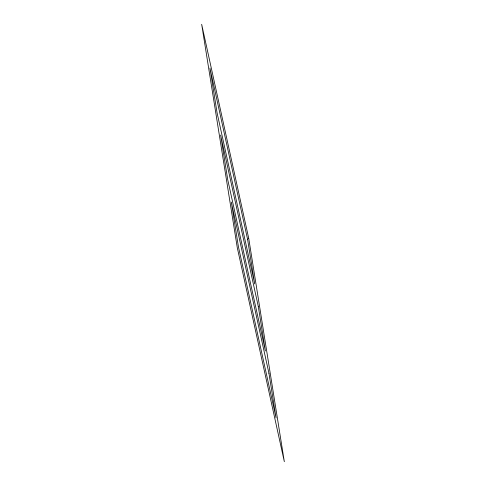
<?xml version="1.0" encoding="UTF-8"?>
<svg xmlns="http://www.w3.org/2000/svg" width="486" height="486" viewBox="0 0 486 486"><rect width="100%" height="100%" fill="white"/><g stroke="black" fill="none" stroke-linecap="round" stroke-linejoin="round"><path stroke-width="0.73" d="M248.71 238.268L201.666 24.3L237.29 247.732L284.334 461.7L248.71 238.268M247.568 239.215L209.934 68.04L217.06 112.728L254.694 283.897L247.568 239.215M258.254 306.241L220.62 135.072L227.746 179.759L265.38 350.928L258.254 306.241M268.94 373.272L231.306 202.103L238.432 246.785L276.066 417.96L268.94 373.272"/></g></svg>
